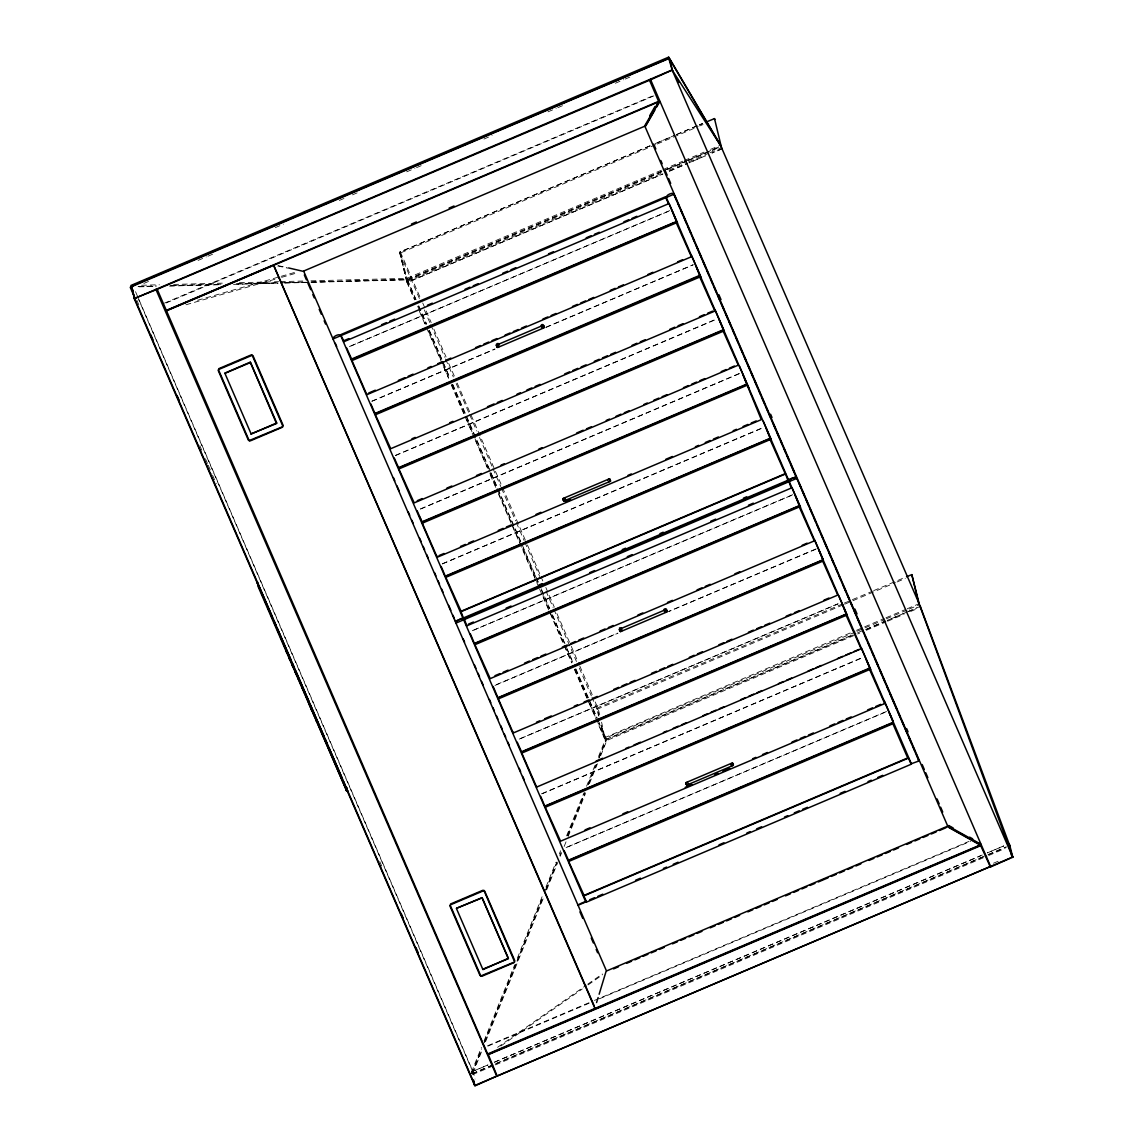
<?xml version="1.0" encoding="UTF-8"?>
<svg xmlns="http://www.w3.org/2000/svg" width="1143" height="1143" viewBox="0 0 1143 1143"><rect width="100%" height="100%" fill="white"/><g stroke="black" fill="none" stroke-linecap="round" stroke-linejoin="round"><path stroke-width="0.75" stroke-dasharray="5 3.75" d="M399.664 252.903L407.551 282.392L662.911 173.965L407.508 282.321L406.665 281.864L399.75 252.06L653.482 144.332M407.865 281.449L399.964 251.96L400.764 252.274M597.16 709.389L592.031 697.473M606.29 739.192L856.078 633.665M471.43 1072.248L481.403 1047.459M484.075 1040.844L514.679 964.792M517.35 958.177L542.639 895.369M545.968 887.097L555.941 862.293M559.27 854.035L560.599 850.721M566.599 835.847L583.902 792.871M586.559 786.255L595.217 764.767M598.532 756.495L605.276 739.764L598.089 723.205M471.659 1073.663L481.646 1048.86M484.303 1042.245L542.868 896.769M545.54 890.154L556.841 862.051M567.5 835.604L584.802 792.613M588.131 784.355L596.117 764.51M598.775 757.895L606.104 739.535L598.903 722.962M471.959 1073.763L481.274 1050.617M484.603 1042.345L543.168 896.884M545.825 890.268L557.141 862.165M559.799 855.55L561.127 852.249M567.785 835.719L585.087 792.728M588.416 784.469L596.403 764.624M599.061 758.023L606.69 739.55L855.993 633.451M472.988 1072.92L482.317 1049.774M485.632 1041.516L543.539 897.698M546.868 889.425L557.513 862.979M560.17 856.364L561.499 853.064M564.171 846.449L567.485 838.176M568.157 836.533L585.459 793.542M589.445 783.627L597.432 763.795M600.761 755.523L606.833 740.45L859.736 633.079M407.422 279.878L665.212 170.093M842.662 603.89L597.06 708.06L598.446 715.675M406.851 281.878L399.793 252.132L653.525 144.404M598.875 716.218L597.117 708.146M601.589 722.162L605.047 738.235L605.419 737.521M497.576 1047.345L586.302 985.195M587.759 984.18L602.304 973.993M500.82 1046.031L582.273 988.981M588.102 984.909L602.647 974.722M407.565 280.006L665.269 170.321M406.779 281.521L662.44 172.907M604.161 737.892L854.85 630.993M855.321 632.065L604.818 738.335L600.146 722.505M597.803 719.576L606.69 739.55M143.875 283.421L148.79 281.335M198.082 260.404L206.297 256.918M207.94 256.218L212.869 254.132M275.292 227.628L283.507 224.142M339.357 200.425L344.286 198.325M352.501 194.839L357.43 192.753M406.708 171.821L414.923 168.335M416.566 167.635L421.496 165.549M483.932 139.046L492.147 135.56M547.997 111.843L556.212 108.356M557.855 107.656L562.785 105.556M615.348 83.239L623.564 79.753M625.207 79.053L630.136 76.967M164.435 303.138L653.739 95.455M166.221 302.938L653.853 95.883M655.11 143.632L674.756 135.288L655.168 143.704M676.399 134.588L697.673 125.559M699.316 124.858L702.588 123.473M676.442 134.674L697.716 125.63M699.359 124.944L702.631 123.544M655.596 144.704L399.879 253.203M657.225 144.004L698.159 126.63M699.787 125.93L703.059 124.544M661.397 170.236L406.879 278.349L310.625 280.835M663.04 169.55L682.728 161.192M684.371 160.491L704.059 152.133M710.632 149.347L718.833 145.861M661.826 171.25L407.408 279.321L307.11 282.164M663.454 170.607L683.157 162.192M684.786 161.549L704.488 153.133M706.131 152.49L719.247 146.875M666.826 169.35L686.543 161.034M688.143 160.291L720.962 146.361M666.912 169.621L686.6 161.263M688.229 160.563L721.047 146.633M668.984 170.121L687 162.477M688.629 161.777L708.274 153.448M709.917 152.748L721.376 147.876M669.412 171.121L687.429 163.463M689.058 162.777L705.431 155.819L689.115 162.849M721.804 148.876L711.975 153.048L720.219 149.647M669.469 171.193L687.472 163.549M669.769 210.569L348.486 346.986L669.855 210.726M371.932 401.179L494.876 348.986M545.682 327.398L693.215 264.762L545.711 327.469M371.946 401.25L494.962 349.144M395.407 455.443L715.032 319.654M395.464 455.528L715.104 319.811M420.495 508.935L740.121 373.161M420.553 509.035L740.193 373.318M442.298 563.828L763.567 427.353M442.37 563.913L763.653 427.511M792.699 494.69L471.416 631.093L792.785 494.848M496.505 684.6L617.806 633.093M816.159 548.883L668.626 611.519L816.231 549.04M494.962 685.457L617.892 633.251M837.962 603.775L518.322 739.492L838.048 603.933M844.248 603.118L850.835 600.404M852.435 599.632L872.123 591.374M873.709 590.602L904.856 577.472M843.091 604.876L597.189 709.217M844.72 604.176L851.278 601.404M852.907 600.704L895.469 582.63M897.112 581.944L905.285 578.472M856.478 630.307L863.036 627.521M864.665 626.821L884.311 618.492M885.954 617.791L905.599 609.448M907.228 608.748L918.686 603.89M856.921 631.293L863.508 628.593M865.094 627.821L884.796 619.549M886.382 618.777L907.713 609.819M909.299 609.048L919.115 604.876M857.636 632.751L864.194 629.964M865.894 629.493L885.525 620.906M920.029 606.504L887.225 620.435L906.942 612.062M865.923 629.536L885.611 621.12M908.585 611.419L916.786 607.89M866.294 630.293L885.982 621.935M887.625 621.235L904.042 614.277M910.6 611.491L917.157 608.705M541.796 793.742L863.051 657.268M541.853 793.842L863.136 657.425M886.511 711.46L565.242 847.949L886.582 711.618M487.718 1045.731L592.788 1001.125M594.431 1000.425L968.778 841.477M487.818 1046.159L589.659 1002.997M599.475 998.768L970.564 841.277M494.419 1062.147L985.623 853.592M494.476 1062.233L980.737 855.764M472.188 1073.648L986.38 855.321M988.023 854.621L1006.097 846.949M472.13 1073.834L493.49 1064.762M495.133 1064.062L986.666 855.378M988.309 854.678L1006.397 847.006M472.488 1074.649L493.862 1065.576M495.505 1064.876L987.038 856.193M988.681 855.493L1005.111 848.506M993.496 863.222L998.425 861.122M197.525 300.295L279.464 276.806M281.178 276.306L296.537 271.905M185.995 304.767L279.892 277.835M281.592 277.349L296.966 272.948M141.575 285.25L159.377 284.793M173.607 284.421L223.428 283.121M239.444 282.692L278.592 281.678M280.364 281.621L303.495 281.021M138.046 286.593L156.234 285.893M172.25 285.479L222.071 284.178M236.301 283.807L279.006 282.678M280.406 282.864L305.695 281.992M138.317 286.636L156.105 286.179M170.336 285.807L218.384 284.55M237.958 284.036L282.45 282.878M284.221 282.821L309.139 282.178M310.91 282.121L407.008 279.621L415.752 299.466M139.189 286.836L155.205 286.422M169.435 286.05L219.27 284.75M233.501 284.378L277.992 283.207M285.107 283.021L310.01 282.378M311.796 282.335L406.279 279.878L414.838 299.709M604.876 738.407L600.575 723.048M278.335 265.662L286.907 267.562M277.678 265.948L287.65 268.134M407.451 279.721L416.052 299.623M137.403 296.58L473.416 1073.191M400.379 251.989L420.395 298.037M604.461 738.378L574.357 669.412M422.71 302.966L431.197 322.583M433.84 329.113L446.056 356.93M448.699 363.445L454.543 376.547M457.186 383.076L526.723 543.339M527.423 544.982L542.811 580.93M545.825 587.488L554.312 607.119M556.955 613.634L570.586 644.723M571.3 646.366L579.072 664.34M579.787 665.983L592.517 695.415M595.16 701.945L598.175 708.503L599.889 715.789M419.381 298.466L399.507 252.36M424.324 309.924L429.997 322.998M430.697 324.641L444.856 357.345M445.556 358.973L453.342 376.961M456.171 383.505L468.901 412.937M469.616 414.58L476.688 430.925M479.517 437.469L492.262 466.901M492.962 468.53L500.748 486.518M501.463 488.161L515.607 520.865M516.322 522.494L524.094 540.482M524.808 542.125L539.667 576.458M546.04 591.174L553.112 607.533M553.812 609.162L576.458 661.497M579.287 668.026L591.317 695.83M418.824 305.938L426.668 324.155M429.439 330.47L450.013 378.104M452.785 384.419L538.439 582.459M541.211 588.774L549.754 608.619M552.526 614.934L573.1 662.569M575.872 668.884L597.103 717.933M418.481 305.981L426.353 323.998M429.096 330.513L449.699 377.947M452.442 384.477L520.451 541.453M523.194 547.997L538.139 582.33M541.596 590.502L549.469 608.49M552.212 615.034L564.328 642.837M567.071 649.381L572.814 662.454M575.558 668.998L598.289 721.319M417.666 306.253L425.453 324.241M428.282 330.784L442.441 363.474M443.141 365.117L448.799 378.19M451.628 384.734L465.787 417.438M466.487 419.081L474.274 437.055M474.988 438.698L489.133 471.402M489.847 473.031L497.619 491.019M498.334 492.647L537.239 582.587M542.911 595.66L549.983 612.019M550.683 613.648L571.914 662.697M574.743 669.241L588.888 701.945M589.602 703.574L597.389 721.562M406.665 281.864L414.623 299.866M419.395 311.296L448.585 378.362M451.242 384.891L487.504 468.301M490.147 474.816L496.005 487.918M498.648 494.448L538.982 587.659M539.682 589.288L571.714 662.897M135.531 291.694L473.416 1072.548L475.031 1079.049M136.817 300.166L138.946 305.095M199.796 445.699L201.925 450.613M205.454 458.8L207.583 463.701M208.297 465.344L211.841 473.531M212.541 475.159L216.227 483.703M379.719 861.508L381.848 866.408M473.259 1073.034A1.643 0.9 -21.8 0 1 472.831 1073.306M487.861 1064.947L471.43 1071.92L487.904 1065.019M1003.697 845.92L987.266 852.907L1003.74 846.006"/><path stroke-width="1.5" d="M370.832 403.85L374.99 413.58M417.138 510.764L422.11 521.937M766.224 428.439L770.111 438.326L445.27 576.172L441.184 566.442M474.431 643.538L470.33 633.779M822.703 559.87L497.934 697.701L493.176 686.486M568.5 860.25L564.128 850.549M1010.055 846.42L920.372 606.533L720.99 146.404M135.774 297.709L135.746 297.937A1.643 0.9 -21.8 0 0 134.388 298.523L131.659 286.664L668.841 58.564L672.184 70.08L721.39 146.761M134.56 298.294L475.217 1085.764L496.748 1076.163L155.877 289.322M157.005 288.836L487.661 1053.975L980.751 844.763L980.894 845.563M250.431 362.531L224.871 373.375M249.203 440.569L283.007 426.553L252.074 354.973M251.046 433.84L276.52 423.539M455.657 620.349L455.457 621.335L462.829 617.849L340.885 336.028C340.771 332.699 331.627 336.556 333.37 339.228M366.603 393.792L367.303 394.506L691.486 256.718M436.655 555.955L437.655 557.084L761.309 419.652L746.879 384.477L422.624 522.022L422.51 523.623L437.155 557.155M578.258 905.156L585.773 901.956L463.829 620.149C463.672 617.12 454.585 620.592 456.314 623.335M466.301 624.578L467.087 625.707L791.199 488.09L788.684 480.846L464.158 618.549L466.73 625.75M482.089 897.898L456.629 908.185M480.86 975.936L514.664 961.92L483.875 890.268M512.993 732.091L513.693 732.806L837.876 595.032M481.917 897.584L508.349 958.706L482.703 969.207M672.441 70.909L672.127 69.952L134.202 298.623L474.859 1085.821M165.778 310.21L166.449 310.839L658.782 101.813L649.338 79.796M668.555 203.754L665.34 196.81L341.228 334.428L341.214 335.885L344.157 341.586L668.641 203.711M795.971 476.76L673.97 194.61C673.784 191.224 664.997 195.31 666.455 197.796L788.399 479.617L795.685 476.974L795.685 475.517M578.029 904.256L578.458 905.427M691.372 256.761L675.942 222.013M583.044 894.255L586.673 902.041L910.771 764.424L910.785 762.967M586.088 901.213L586.302 902.084M714.818 310.953L699.387 276.206L375.733 413.637L375.347 414.58L390.749 448.699L714.418 311.267L714.532 309.667M738.264 365.146L722.847 330.398L399.178 467.83L398.807 468.773L414.195 502.891L738.392 365.103M785.17 473.545L769.739 438.783L446.084 576.215L445.699 577.158L461.1 611.276L784.77 473.859L785.141 472.916M463.315 618.006L787.841 480.317L785.512 473.802M788.856 481.76L464.087 619.649M918.915 760.867L796.914 478.717C796.757 475.688 787.656 479.174 789.384 481.917L911.328 763.724L918.629 761.095L918.4 760.195M814.302 540.882L798.886 506.135L475.217 643.552L474.845 644.495L490.233 678.613L814.43 540.839L813.702 540.368M837.762 595.074L822.331 560.327L498.662 697.744L498.548 699.345L513.193 732.877M536.553 787.113L861.122 648.795L845.777 614.52L523.765 751.237M884.653 703.459L869.237 668.712L545.568 806.129L545.197 807.072L560.584 841.191L884.253 703.774L884.625 702.831M893.383 723.619L892.683 722.905L569.014 860.322L568.9 861.936L584.044 895.398L907.699 757.966L892.883 723.733L568.814 861.422M919.258 604.104L911.828 574.615L906.499 576.772M911.071 764.196L908.442 757.923M911.114 762.824L911.543 763.995M497.162 1076.077L990.209 866.651L980.537 845.206L487.904 1054.46M990.424 866.094L991.095 866.723L1012.727 857.179L672.184 70.08M257.361 582.759L258.361 587.173L346.743 791.085L257.318 582.944M346.286 787.113L347.758 791.828L343.672 781.726M1011.969 857.393L1012.698 856.879L1009.798 845.477M499.177 346C498.219 349.715 494.505 344.343 498.348 344.815M543.639 326.041C540.282 324.155 541.625 330.541 543.939 327.455C544.925 325.141 540.968 322.812 541.153 326.184M607.762 480.417C608.733 476.702 612.434 482.089 608.605 481.617M622.121 630.122C620.635 634.179 617.734 627.45 621.721 629.207M664.326 611.119C665.812 607.047 668.698 613.777 664.712 612.034M688.5 783.541L686.672 784.77M596.575 1002.525L598.118 997.553M599.146 994.224L606.319 970.578L303.809 271.477L288.565 267.933M645.795 125.859L654.796 110.214M649.653 115.8L654.996 106.513M659.54 101.155L645.038 126.602L947.547 825.689L981.137 844.391M656.582 107.128L659.254 102.484M134.503 297.137L130.245 287.307L131.188 286.822M869.537 668.155L544.782 806.129L540.682 796.357M568.228 860.322L892.983 722.362M720.89 146.175L668.555 57.193L131.002 285.436L131.016 286.336L669.155 58.093M990.738 866.78L650.453 79.324M366.803 394.564L352.173 361.045L352.287 359.431L674.299 222.714M251.203 434.04L276.62 422.981M721.804 148.876L714.504 118.601L707.546 121.458M536.639 787.07L522.008 753.551L522.122 751.937M482.889 969.507L456.4 908.414L481.946 897.684M919.115 604.876L911.771 574.643M1012.655 856.793L1012.698 857.45M742.764 374.232L746.665 384.134L421.838 521.894M474.416 643.423L799.257 505.663L795.357 495.776M517.222 742.164L521.522 751.765L846.149 614.062L842.262 604.161M665.84 610.976C669.026 608.005 661.597 608.119 664.826 610.991M699.702 275.663L695.873 265.848M723.148 329.856L398.593 467.658L394.292 458.057M134.26 298.48L156.334 289.65M156.805 289.45L649.795 80.139M669.555 60.222L669.212 58.522M650.267 79.939L671.77 70.28M249.274 440.884L218.427 369.603L252.16 355.287M333.299 338.857L340.671 335.728M341.157 335.528L665.912 197.639M352.073 360.531L676.642 222.728M276.449 423.367L250.26 362.217M666.383 197.439L673.756 194.31M375.518 414.723L700.087 276.92M398.964 468.916L723.533 331.113M422.424 523.123L746.993 385.305M445.87 577.315L770.439 439.498M463.372 617.977L461.029 611.676L785.484 473.974M456.243 622.978L463.615 619.849M475.017 644.652L799.571 506.835M789.327 481.546L796.7 478.417M498.462 698.844L823.031 561.042M521.908 753.037L846.477 615.234M545.354 807.229L869.923 669.427M480.932 976.251L450.099 904.97L483.818 890.654M919.972 606.276L1012.698 856.879M583.659 895.983L908.428 758.095M497.276 1076.292L488.304 1054.66L980.98 845.534L948.061 827.046M788.599 479.889L788.356 479.188M135.274 299.952L131.388 286.993A1.643 1.372 -25.9 0 1 132.859 286.379L132.945 286.336M343.743 341.671L343.557 340.943M474.702 1085.221L473.488 1080.349M1008.669 843.905L1009.683 845.363M920.444 607.304L920.372 606.533M167.192 310.053L659.011 101.213L644.409 126.359L303.795 270.991M271.462 266.062L166.006 310.767M411.451 224.057L416.366 221.971M449.113 208.069L454.028 205.983M218.884 368.632L251.189 354.916M250.003 362.26L224.828 373.132L251.231 434.14M343.929 340.685L348.844 338.599M381.576 324.698L386.491 322.612M389.763 321.226L394.678 319.14M427.411 305.238L432.325 303.152M465.058 289.25L469.973 287.164M473.245 285.779L478.16 283.693M502.706 273.263L507.621 271.177M510.892 269.791L515.807 267.705M548.54 253.803L553.455 251.717M586.188 237.815L591.102 235.729M594.374 234.344L599.289 232.258M623.849 221.828L628.75 219.742M632.022 218.356L636.937 216.27M676.313 221.556L351.358 359.131M250.174 440.927L282.464 427.211M368.732 392.978L375.304 390.192M398.307 380.419L404.879 377.633M408.165 376.233L413.094 374.147M427.882 367.86L431.168 366.46M437.74 363.674L442.67 361.588M445.956 360.188L450.885 358.102M475.531 347.629L480.46 345.543M483.746 344.143L488.675 342.057M491.961 340.657L496.891 338.557M505.106 335.07L510.035 332.984M513.321 331.584L518.25 329.498M521.537 328.098L526.466 326.012M542.896 319.026L547.826 316.94M551.112 315.539L556.041 313.453M572.457 306.481L577.386 304.381M580.673 302.981L585.602 300.895M588.888 299.495L593.817 297.409M610.248 290.436L615.177 288.336M618.463 286.936L623.392 284.85M648.038 274.391L652.967 272.291M677.613 261.833L682.542 259.732M496.619 345.086L542.911 325.426M497.634 347.515L543.925 327.87M411.909 438.798L415.195 437.398M449.685 422.753L452.971 421.353M487.475 406.708L494.047 403.922M497.334 402.522L502.263 400.436M517.05 394.149L520.336 392.763M526.909 389.963L531.838 387.877M535.124 386.477L540.053 384.391M564.699 373.918L569.628 371.832M572.914 370.432L577.844 368.346M581.13 366.946L586.059 364.86M594.274 361.374L599.203 359.273M602.49 357.873L607.419 355.787M610.705 354.387L615.634 352.301M632.065 345.329L636.994 343.229M640.28 341.828L645.209 339.742M669.841 329.284L674.77 327.184M678.056 325.784L682.985 323.698M699.416 316.725L704.345 314.625M707.631 313.239L712.56 311.139M417.281 500.663L422.21 498.577M446.856 488.104L451.785 486.018M476.431 475.559L481.36 473.459M501.077 465.087L504.363 463.701M538.853 449.042L542.139 447.656M576.644 432.997L583.216 430.211M586.502 428.811L591.431 426.725M606.219 420.438L609.505 419.052M616.077 416.252L621.006 414.166M624.292 412.766L629.221 410.68M644.009 404.393L647.295 403.008M653.867 400.207L658.797 398.121M662.083 396.721L667.012 394.635M683.443 387.663L688.372 385.562M691.658 384.177L696.587 382.076M699.873 380.676L704.802 378.59M721.233 371.618L726.162 369.518M729.448 368.132L734.377 366.031M563.013 498.505L609.305 478.86M564.028 500.948L610.319 481.289M439.083 555.555L444.013 553.469M460.443 546.483L465.372 544.397M468.659 542.996L473.588 540.91M498.234 530.438L503.163 528.352M506.449 526.952L511.378 524.866M536.024 514.407L540.953 512.307M565.599 501.848L570.528 499.748M628.021 475.331L631.307 473.945M665.812 459.286L672.384 456.5M695.387 446.742L698.673 445.341M705.245 442.555L710.174 440.455M713.461 439.055L718.39 436.969M733.177 430.697L736.463 429.297M743.036 426.51L747.965 424.41M751.251 423.01L756.18 420.924M538.796 585.045L542.068 583.659M622.278 549.597L625.564 548.211M659.94 533.624L663.211 532.224M743.421 498.177L746.693 496.776M468.501 624.107L473.416 622.021M506.149 608.119L511.064 606.033M589.631 572.672L594.546 570.586M627.293 556.684L632.193 554.598M710.775 521.237L715.675 519.151M748.422 505.249L753.323 503.163M494.962 675.699L499.891 673.598M503.177 672.213L508.106 670.112M524.537 663.14L529.466 661.04M532.752 659.654L537.681 657.554M540.968 656.168L545.897 654.067M562.327 647.095L567.257 644.995M570.543 643.609L575.472 641.509M578.758 640.123L583.687 638.023M600.118 631.05L605.033 628.95M608.319 627.564L613.248 625.464M637.894 615.005L642.823 612.919M667.469 602.447L672.398 600.361M697.044 589.888L701.973 587.802M705.26 586.402L710.189 584.316M734.835 573.843L739.764 571.757M802.2 545.254L807.129 543.154M619.563 629.207L665.855 609.548M620.578 631.636L666.869 611.976M536.481 722.219L539.767 720.819M544.697 718.733L551.269 715.932M574.272 706.174L577.558 704.774M584.13 701.988L589.059 699.887M592.345 698.502L597.275 696.401M613.705 689.429L618.634 687.343M621.921 685.943L626.85 683.843M630.136 682.457L635.065 680.356M651.496 673.384L656.425 671.298M659.711 669.898L664.64 667.798M667.926 666.412L672.856 664.312M689.286 657.339L694.201 655.253M697.487 653.853L702.416 651.753M718.847 644.781L723.776 642.695M727.062 641.294L731.991 639.208M748.422 632.222L753.351 630.136M756.637 628.736L761.567 626.65M764.853 625.25L769.782 623.164M786.213 616.177L791.142 614.091M794.428 612.691L799.357 610.605M824.003 600.132L828.932 598.046M596.074 761.067L602.647 758.266M625.65 748.508L628.936 747.108M633.865 745.022L640.437 742.221M663.44 732.463L666.726 731.063M673.298 728.277L678.228 726.191M681.514 724.791L686.443 722.69M702.874 715.718L707.803 713.632M711.089 712.232L716.018 710.146M719.304 708.746L724.233 706.645M740.664 699.673L745.593 697.587M748.879 696.187L753.808 694.101M757.095 692.701L762.024 690.601M778.454 683.628L783.369 681.542M786.655 680.142L791.585 678.056M808.015 671.07L812.944 668.984M816.231 667.583L821.16 665.497M837.59 658.525L842.52 656.425M845.806 655.025L850.735 652.939M854.021 651.539L858.95 649.453M685.943 782.626L732.234 762.967M686.957 785.055L733.249 765.396M585.03 829.904L589.959 827.818M622.821 813.859L627.75 811.773M685.243 787.356L691.815 784.569M714.818 774.797L718.104 773.397M723.033 771.311L729.605 768.525M752.608 758.752L755.894 757.352M762.467 754.566L767.396 752.48M792.042 742.007L796.971 739.921M800.257 738.521L805.186 736.435M808.472 735.035L813.402 732.949M829.832 725.962L834.761 723.876M838.048 722.476L842.977 720.39M846.263 718.99L851.192 716.904M867.623 709.917L872.538 707.831M875.824 706.431L880.753 704.345M450.542 903.999L482.846 890.283M579.93 903.899L585.616 901.413L585.83 902.284M589.717 899.741L594.631 897.655M597.903 896.269L602.804 894.183M635.551 880.281L640.466 878.195M663.383 868.466L666.655 867.08M673.198 864.294L678.113 862.208M719.033 844.834L723.948 842.748M746.865 833.018L750.137 831.633M756.68 828.846L761.595 826.775M784.512 817.031L787.784 815.645M794.328 812.873L799.243 810.787M802.515 809.387L807.429 807.301M840.162 793.413L845.077 791.327M867.994 781.598L871.266 780.198M877.81 777.426L882.725 775.34M483.16 969.535L508.278 958.348M481.832 976.293L514.121 962.577M606.662 970.936L947.29 826.318L980.751 844.763M613.562 968.878L618.477 966.792M626.664 963.32L631.565 961.234M634.851 959.849L639.766 957.763M643.038 956.362L647.952 954.276M651.224 952.891L656.139 950.805M659.411 949.419L664.326 947.333M672.513 943.847L677.428 941.761M680.699 940.375L685.614 938.289M688.886 936.903L693.801 934.817M697.073 933.417L701.988 931.331M710.174 927.859L715.089 925.773M718.361 924.387L723.276 922.301M726.548 920.901L731.463 918.815M734.735 917.429L739.65 915.343M747.836 911.871L752.751 909.785M756.023 908.385L760.938 906.299M764.224 904.913L769.125 902.827M772.411 901.441L777.326 899.355M785.512 895.883L790.413 893.797M793.699 892.397L798.614 890.311M801.886 888.925L806.801 886.839M810.073 885.454L814.988 883.368M818.259 881.967L828.089 877.795M831.361 876.41L836.276 874.324M839.548 872.938L844.463 870.852M847.735 869.452L852.649 867.366M855.921 865.98L860.836 863.894M869.023 860.422L873.938 858.336M877.21 856.936L882.125 854.85M885.396 853.464L890.311 851.378M893.583 849.992L898.498 847.906M906.685 844.434L911.6 842.348M914.871 840.948L919.786 838.862M923.073 837.476L927.973 835.39M931.259 834.004L936.174 831.918M939.446 830.518L945.99 827.746M476.745 1084.65L1010.641 857.893M257.375 581.658L258.561 586.216M788.127 480.089L788.027 479.317M668.769 57.164L721.062 146.033M1011.569 855.535L1009.083 843.82M374.933 413.509L699.845 275.32M351.758 359.359L346.729 348.086M497.534 346.015C494.205 345.515 498.248 341.414 498.848 344.686M687.672 782.341L686.229 782.655L686.243 784.498M948.69 825.489L953.176 827.989M969.635 837.147L972.622 838.805M565.171 498.505C560.556 497.048 565.156 503.706 565.456 498.919M621.392 627.893L619.52 627.921L619.963 630.036M669.855 60.036L672.698 71.309M474.074 1083.821L473.145 1080.435M714.446 118.629L714.818 119.486M676.956 79.467L678.885 82.453M296.337 674.713L295.48 672.727M308.639 703.131L309.253 704.459M293.165 667.326L292.122 664.897L293.194 667.312M131.045 286.879L133.274 291.979M313.539 714.261L313.668 714.646M286.279 651.267L286.779 652.467M609.633 478.86L610.562 481.032M610.548 481.046L609.619 478.86M619.32 629.45L620.249 631.622L619.363 629.636M286.407 651.539L286.693 652.41M308.096 701.731L307.596 700.488M289.393 658.668C288.993 657.254 290.708 661.911 288.608 656.611M302.066 687.872L301.695 686.929L302.323 688.529M294.737 670.97L295.165 671.97L294.951 671.284M289.951 659.797L289.579 659.054M300.152 683.5L299.752 682.542M292.294 665.155L292.437 665.655M301.938 687.457L302.238 688.186L301.909 687.472M543.654 326.284C542.454 323.683 544.882 329.441 543.839 326.727M666.583 610.405C665.383 607.79 667.826 613.562 666.769 610.833M732.977 763.824C731.777 761.209 734.206 766.982 733.163 764.253M653.696 144.075L655.825 148.99M660.783 160.449L662.197 163.72M665.04 170.264L667.155 175.179M668.584 178.451L670.698 183.366M718.876 294.694L721.004 299.609M770.596 414.209L772.011 417.495M854.893 609.048L857.021 613.948M906.613 728.562L908.028 731.834M922.201 764.581L924.316 769.496M925.744 772.768L927.859 777.683M937.074 798.957L939.203 803.872M940.618 807.144L942.746 812.059M674.456 195.339L676.585 200.254M677.999 203.54L679.413 206.812M680.842 210.083L682.971 214.998M684.386 218.284L686.514 223.199M687.929 226.471L690.758 233.029M692.887 237.944L694.315 241.216M695.73 244.488L697.859 249.417M699.273 252.689L701.402 257.604M702.816 260.875L705.66 267.433M707.074 270.705L709.203 275.62M710.617 278.906L712.746 283.821M714.161 287.093L716.29 292.008M717.704 295.294L719.833 300.209M721.247 303.481L724.091 310.039M725.505 313.311L727.634 318.225M729.048 321.497L731.177 326.412M732.592 329.698L734.72 334.613M736.135 337.885L738.264 342.8M739.678 346.086L742.521 352.63M743.936 355.916L746.065 360.831M747.479 364.103L749.608 369.018M751.022 372.289L753.151 377.204M754.566 380.49L757.409 387.034M758.823 390.32L760.952 395.235M762.367 398.507L764.496 403.422M765.91 406.708L768.039 411.623M769.453 414.895L770.882 418.167M773.011 423.081L775.84 429.639M777.254 432.911L779.383 437.826M780.798 441.112L782.226 444.384M784.355 449.299L785.77 452.585M787.184 455.857L789.313 460.772M790.727 464.044L794.271 472.245M798.814 482.732L800.943 487.647M802.357 490.918L804.486 495.848M805.901 499.12L808.744 505.677M810.158 508.949L812.287 513.864M813.702 517.136L815.831 522.051M817.245 525.337L819.374 530.252M820.788 533.524L822.917 538.439M824.332 541.711L827.175 548.269M828.589 551.555L830.718 556.47M832.133 559.741L834.261 564.656M835.676 567.928L837.805 572.843M839.219 576.129L840.648 579.401M842.777 584.316L845.606 590.874M847.02 594.146L849.149 599.061M850.563 602.347L851.992 605.619M854.121 610.533L855.535 613.805M856.95 617.091L860.493 625.278M861.908 628.55L863.336 631.836M865.451 636.751L866.88 640.023M868.294 643.295L870.423 648.224M871.838 651.496L873.966 656.411M875.381 659.682L878.224 666.24M880.353 671.155L881.767 674.427M883.182 677.713L885.311 682.628M886.725 685.9L888.854 690.815M890.268 694.101L896.655 708.846M898.069 712.118L900.198 717.032M901.613 720.304L903.742 725.219M905.156 728.505L907.285 733.42M908.699 736.692L911.543 743.25M912.957 746.522L915.086 751.437M916.5 754.723L918.629 759.638M669.069 203.454L677.57 223.114M691.744 255.875L700.973 277.178M715.147 309.953L724.362 331.256M739.25 365.66L749.179 388.591M763.353 421.367L771.154 439.383M791.999 487.561L800.514 507.221M814.688 539.996L823.203 559.656M838.791 595.703L847.306 615.363M861.479 648.138L870.695 669.441M884.168 700.559L893.383 721.862M335.27 343.229L336.685 346.515M393.406 477.588L394.821 480.86M396.95 485.775L399.078 490.69M408.294 511.993L409.708 515.279M411.837 520.194L413.252 523.465M419.638 538.21L421.053 541.482M423.181 546.397L424.596 549.683M426.725 554.598L428.154 557.87M434.526 572.614L435.94 575.901M438.069 580.815L439.484 584.087M441.612 589.002L443.041 592.274M448.713 605.39L450.828 610.305M452.957 615.22L454.385 618.492M463.172 638.823L464.587 642.095M474.516 665.04L475.931 668.312M478.06 673.227L479.474 676.499M481.603 681.414L483.018 684.7M489.404 699.445L490.818 702.716M492.947 707.631L494.362 710.917M496.491 715.832L497.919 719.104M500.748 725.662L502.163 728.934M504.292 733.849L505.706 737.121M507.835 742.036L509.249 745.322M519.179 768.253L520.594 771.539M522.722 776.454L524.151 779.726M304.324 274.963L306.438 279.878M307.867 283.15L310.696 289.693M312.825 294.608L314.239 297.88M319.197 309.339L321.326 314.254M324.155 320.797L325.569 324.083M579.901 911.843L582.73 918.386M591.231 938.032L593.36 942.946M596.189 949.504L597.618 952.776M274.234 266.476L594.16 1005.84M273.42 264.962L594.946 1008.426M252.946 355.602L283.178 425.482M484.603 890.969L514.836 960.849M250.531 362.417L276.749 422.996M482.189 897.784L508.406 958.363M218.17 370.361L248.417 440.255M449.828 905.727L480.074 975.622M131.431 287.207L133.002 290.693M150.805 334.828L152.933 339.742M177.036 395.464L179.165 400.379M401.107 913.271L403.222 918.186M415.995 947.676L418.124 952.59M258.261 584.473L272.477 617.177M273.877 620.435L275.992 625.321M277.406 628.579L290.793 659.54M292.208 662.797L294.322 667.683M295.737 670.941L309.124 701.902M310.539 705.16L323.926 736.106M325.341 739.364L327.455 744.25M328.87 747.508L342.257 778.469M306.21 697.316L306.01 697.016M311.768 710.346L311.182 708.846L312.168 711.303M889.154 712.546L893.126 722.019M865.708 658.354L869.723 668.041M818.817 549.969L822.817 559.656M719.318 320.04L723.333 329.727M672.427 211.655L676.427 221.342M419.781 517.065L421.11 520.222M686.043 783.769L685.7 782.884L686.457 784.555M496.962 346.615C498.005 349.344 495.691 343.5 496.719 346.229M297.694 677.599L298.309 679.171M309.067 703.902L309.667 705.502M473.445 1080.449L474.674 1085.364M346.672 787.384L347.786 791.885M346.758 791.099L345.772 786.798L346.615 791.113M316.454 720.962L316.825 721.947M316.068 720.09L316.354 720.962M313.668 714.561L314.096 715.732M310.767 707.874L311.039 708.674M309.996 706.06L310.439 707.288M303.852 691.829L304.124 692.715M1010.212 846.277L1009.869 845.349M730.806 764.038C731.82 769.153 735.135 760.981 730.806 764.038M311.353 709.231L311.625 709.989L311.325 709.246M562.856 498.905L563.685 500.948L562.856 498.905"/></g></svg>
